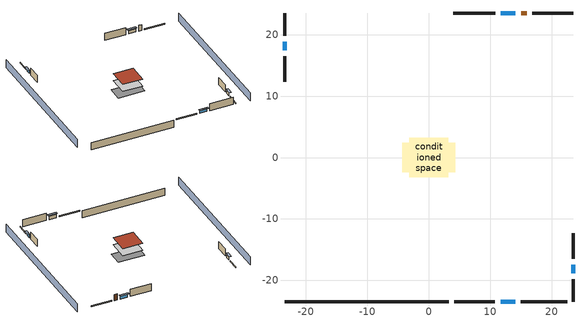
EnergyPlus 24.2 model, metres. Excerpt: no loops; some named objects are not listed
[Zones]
conditioned space
 floor adiabatic (AdiabaticFloorConstruction): -3.2,-3.2 -3.2,3.2 3.2,3.2 3.2,-3.2 z0.3
 floor foundation (Slab1 construction): -4.29,-2.38 -4.29,2.38 4.29,2.38 4.29,-2.38 z-2.13
 wall outside (RimJoist1 construction): 4.16,-23.47 10.78,-23.47 z0.3:0.61
 wall outside (RimJoist2 construction): -23.47,23.47 -23.47,19.78 z0.3:0.61
 wall outside (RimJoist3 construction): 23.47,23.47 16.85,23.47 z0.3:0.61
 wall outside (RimJoist4 construction): 23.47,-23.47 23.47,-19.78 z0.3:0.61
 wall outside (AdiabaticWallConstruction 1): 15.93,23.47 15.01,23.47 z0.3:2.34
 wall outside (AdiabaticWallConstruction): 11.7,-23.47 14.06,-23.47 / 14.08,23.47 11.73,23.47 z0.3:1.37; -23.47,18.85 -23.47,17.42 / 23.47,-18.85 23.47,-17.42 z0.3:1.28
 wall outside (Wall1 construction): 14.98,-23.47 22.54,-23.47 z0.3:2.74
 wall outside (Wall2 construction): -23.47,16.49 -23.47,12.3 z0.3:2.74
 wall outside (Wall3 construction): 10.8,23.47 4.01,23.47 z0.3:2.74
 wall outside (Wall4 construction): 23.47,-16.49 23.47,-12.3 z0.3:2.74
 wall foundation (FoundationWall1 construction): -23.47,-23.47 3.23,-23.47 z-2.13:0.3
 window (WindowConstruction): 11.7,-23.47 14.06,-23.47 z0.3:1.37
 window (WindowConstruction 1): -23.47,18.85 -23.47,17.42 z0.3:1.28
 window (WindowConstruction 2): 14.08,23.47 11.73,23.47 z0.3:1.37
 window (WindowConstruction 3): 23.47,-18.85 23.47,-17.42 z0.3:1.28
 door (Door): 15.93,23.47 15.01,23.47 z0.3:2.34
 ceiling adiabatic (AdiabaticFloorConstruction): 3.2,-3.2 3.2,3.2 -3.2,3.2 -3.2,-3.2 z0.3
 roof outside (Roof1 construction): -3.2,3.2 -3.2,-3.2 3.2,-3.2 3.2,3.2 z2.74
shading: -28.04,23.47 -28.04,-23.47 / 28.04,-23.47 28.04,23.47 z0:2.74; 14.36,-23.47 11.4,-23.47 11.4,-24.08 14.36,-24.08 z1.68; -23.47,17.12 -23.47,19.16 -24.08,19.16 -24.08,17.12 z1.58; 11.43,23.47 14.39,23.47 14.39,24.08 11.43,24.08 z1.68; 23.47,-17.12 23.47,-19.16 24.08,-19.16 24.08,-17.12 z1.58
[Building]
Building 1: Terrain=Suburbs
[Site:Location]
Portland Intl Arpt_OR: Latitude {deg}=45.59; Longitude {deg}=-122.6; Time Zone {hr}=-8; Elevation {m}=33; Keep Site Location Information=Yes
[Site:GroundTemperature:Shallow]
10.2558, 8.96328, 8.85977, 9.47314, 11.9355, 14.3863, 16.5111, 17.8571, 17.9714, 16.8767, 14.8061, 12.4304
[Site:WaterMainsTemperature]
Calculation Method=Schedule; Temperature Schedule=mains temperature schedule
[Material] Roughness=Rough; Thermal Absorptance=0.9
Name | Thickness {m} | Conductivity {W/m-K} | Density {kg/m3} | Specific Heat {J/kg-K} | Solar Absorptance | Visible Absorptance
asphalt or fiberglass shingles | 0.00635 | 0.162714 | 1121.4 | 1465.45 | 0.85 | 0.85
concrete 4.0 in. | 0.1016 | 1.803125 | 2242.8 | 837.4 | 0.7 | 0.7
concrete 8.0 in. | 0.2032 | 1.803125 | 2242.8 | 837.4 | 0.7 | 0.7
door material | 0.04445 | 0.0612267 | 512.64 | 1214.23 | 0.7 | 0.7
floor covering | 0.0127 | 0.0450781 | 54.468 | 1339.84 | 0.9 | 0.9
floor covering 1 | 0.0127 | 0.0433444 | 54.468 | 1339.84 | 0.6 | 0.6
floor rigid ins; wall rigid ins | 0.512978 | 0.029427 | 32.04 | 1214.23 | 0.7 | 0.7
floor stud and cavity | 0.1397 | 1.75129 | 37.0049 | 1207.88 | 0.7 | 0.7
furniture material conditioned space 1 | 0.1524 | 0.115458 | 640.8 | 1214.23 | 0.6 | 0.6
gypsum board | 0.0127 | 0.160291 | 801 | 837.4 | 0.6 | 0.6
gypsum board 1 | 0.0127 | 0.160291 | 801 | 837.4 | 0.7 | 0.7
osb sheathing 0.5 in. | 0.0127 | 0.115458 | 512.64 | 1214.23 | 0.7 | 0.7
osb sheathing 0.75 in. | 0.01905 | 0.115458 | 512.64 | 1214.23 | 0.7 | 0.7
rim joist stud and cavity | 0.0508 | 0.178688 | 50.32683 | 1063.81 | 0.6 | 0.6
roof rigid ins | 0.103632 | 0.029427 | 32.04 | 1214.23 | 0.7 | 0.7
roof stud and cavity | 0.2032 | 0.161866 | 78.34581 | 1123.46 | 0.7 | 0.7
wall stud and cavity | 0.1397 | 0.550994 | 139.0536 | 1170.24 | 0.7 | 0.7
wall stud and cavity 1 | 0.0889 | 0.380278 | 52.3479 | 1209.89 | 0.7 | 0.7
wall stud and cavity 2 | 0.0889 | 0.391764 | 83.0341 | 1211.67 | 0.7 | 0.7
wood siding | 0.0254 | 0.102417 | 544.68 | 1172.36 | 0.85 | 0.85
wood siding 1; wood siding 2 | 0.0254 | 0.102417 | 544.68 | 1172.36 | 0.7 | 0.7
[WindowMaterial:SimpleGlazingSystem]
WindowMaterial: U-Factor {W/m2-K}=2.78222; Solar Heat Gain Coefficient=0.56
[Construction]
AdiabaticFloorConstruction: floor stud and cavity, floor rigid ins, osb sheathing 0.75 in., floor covering 1
AdiabaticWallConstruction: wood siding 1, wall rigid ins, wall stud and cavity 1, gypsum board
AdiabaticWallConstruction 1: wood siding 2, wall rigid ins, wall stud and cavity 1, gypsum board
Door: door material
FoundationWall1 construction: concrete 8.0 in., gypsum board 1
furniture construction conditioned space 1: furniture material conditioned space 1
PartitionWallConstruction: gypsum board, wall stud and cavity 2, gypsum board
RimJoist1 construction; RimJoist2 construction; RimJoist3 construction; RimJoist4 construction: wood siding, rim joist stud and cavity
Roof1 construction: asphalt or fiberglass shingles, roof rigid ins, osb sheathing 0.75 in., roof stud and cavity, gypsum board
Slab1 construction: concrete 4.0 in., floor covering
Wall1 construction; Wall2 construction; Wall3 construction; Wall4 construction: wood siding, osb sheathing 0.5 in., wall stud and cavity, gypsum board
WindowConstruction; WindowConstruction 1; WindowConstruction 2; WindowConstruction 3: WindowMaterial
[Zone]
conditioned space: Multiplier=1; Volume {m3}=199.577; Part of Total Floor Area=Yes
[Space]
conditioned space 1: Zone=conditioned space; Volume {m3}=199.577
[SurfaceProperty:ExposedFoundationPerimeter]
Slab1: Exposed Perimeter Calculation Method=TotalExposedPerimeter; Total Exposed Perimeter {m}=26.70048
[SurfaceProperty:IncidentSolarMultiplier] Incident Solar Multiplier=1; Incident Solar Multiplier Schedule=trans schedule winter=0.85 summer=0.7
Window1; Window2; Window3; Window4
[InternalMass] Zone or ZoneList=conditioned space; Space or SpaceList=conditioned space 1
Name | Construction | Surface Area {m2}
furniture mass conditioned space 1 | furniture construction conditioned space 1 | 32.73903
partition wall mass | PartitionWallConstruction | 81.84758
[ElectricEquipment] Zone or ZoneList or Space or SpaceList=conditioned space 1; Design Level Calculation Method=EquipmentLevel; Fraction Latent=0
Name | Schedule | Design Level {W} | Fraction Radiant | Fraction Lost
clothes dryer | clothes dryer schedule | 0 | 0 | 1
clothes washer | clothes washer schedule | 0 | 0 | 1
cooking range | cooking range schedule | 0 | 0 | 1
dishwasher | dishwasher schedule | 0 | 0 | 1
fridge | fridge schedule | 41.5354 | 0.6 | 0
mech vent house fan | mech vent house fan schedule | 0 | 0 | 1
mech vent house fan cfis | mech vent house fan cfis schedule | 0 | 0 | 0
whole house fan | Always On Discrete | 0 | 0 | 1
[OtherEquipment] Zone or ZoneList or Space or SpaceList=conditioned space 1; Design Level Calculation Method=EquipmentLevel
Name | Fuel Type | Schedule | Design Level {W} | Fraction Latent | Fraction Radiant | Fraction Lost
clothes dryer 1 | Electricity | clothes dryer schedule | 0 | 0 | 0 | 1
cooking range 1 | NaturalGas | cooking range schedule | 0 | 0 | 0 | 1
general water use latent | None | general water use schedule | 0 | 1 | 0 | 0
general water use sensible | None | general water use schedule | 0 | 0 | 0.6 | 0
mech vent house fan latent load; water heater lat | None | Always On Discrete | 0 | 1 | 0 | 0
mech vent house fan sensible load; water heater sens | None | Always On Discrete | 0 | 0 | 0 | 0
water heater energy adjustment1 | Electricity | Always On Discrete | 0.01 | 0 | 0 | 1
[ZoneInfiltration:DesignFlowRate] Zone or ZoneList or Space or SpaceList=conditioned space 1; Schedule=Always On Discrete; Design Flow Rate Calculation Method=Flow/Zone; Design Flow Rate {m3/s}=0
infil flow; natural vent flow; whole house fan flow
[AvailabilityManager:Scheduled]
central ac and furnace airloop Availability Manager: Schedule=Always On Discrete
[Foundation:Kiva]
Foundation Kiva 1: Initial Indoor Air Temperature {C}=6.11111; Wall Height Above Grade {m}=0.3048; Wall Depth Below Slab {m}=0.2032
[Foundation:Kiva:Settings]
Soil Conductivity {W/m-K}=1.3848; Soil Density {kg/m3}=1842.3; Soil Specific Heat {J/kg-K}=418.7; Ground Solar Absorptivity=0.9; Ground Thermal Absorptivity=0.9; Ground Surface Roughness {m}=0.03; Far-Field Width {m}=40; Deep-Ground Boundary Condition=ZeroFlux; Deep-Ground Depth {m}=40; Minimum Cell Dimension {m}=0.2; Maximum Cell Growth Coefficient=3; Simulation Timestep=Timestep
[EnergyManagementSystem:GlobalVariable]
central_ac_and_furnace_airloop_Fan_RTF
infil_program_Qfan
infil_program_Qinf
natural_vent_program_Qnv
natural_vent_program_Qwhf
[EnergyManagementSystem:Sensor]
Name | Output:Variable or Output:Meter Index Key | Output:Variable or Output:Meter
airflow_gain | infil flow | Infiltration Sensible Heat Gain Energy
airflow_gain_1 | natural vent flow | Infiltration Sensible Heat Gain Energy
airflow_gain_2 | whole house fan flow | Infiltration Sensible Heat Gain Energy
airflow_loss | infil flow | Infiltration Sensible Heat Loss Energy
airflow_loss_1 | natural vent flow | Infiltration Sensible Heat Loss Energy
airflow_loss_2 | whole house fan flow | Infiltration Sensible Heat Loss Energy
clg_load_cond |  | Cooling:EnergyTransfer:Zone:CONDITIONED SPACE
clg_sp_s; clg_sp_s_1 | cooling setpoint | Schedule Value
cool_season | cooling season schedule | Schedule Value
htg_load_cond |  | Heating:EnergyTransfer:Zone:CONDITIONED SPACE
htg_sp_s; htg_sp_s_1 | heating setpoint | Schedule Value
ig_ee_conv | clothes dryer | Electric Equipment Convective Heating Energy
ig_ee_conv_2 | cooking range | Electric Equipment Convective Heating Energy
ig_ee_conv_4 | fridge | Electric Equipment Convective Heating Energy
ig_ee_conv_5 | whole house fan | Electric Equipment Convective Heating Energy
ig_ee_rad | clothes dryer | Electric Equipment Radiant Heating Energy
ig_ee_rad_2 | cooking range | Electric Equipment Radiant Heating Energy
ig_ee_rad_4 | fridge | Electric Equipment Radiant Heating Energy
ig_ee_rad_5 | whole house fan | Electric Equipment Radiant Heating Energy
ig_oe_conv | clothes dryer 1 | Other Equipment Convective Heating Energy
ig_oe_conv_1 | cooking range 1 | Other Equipment Convective Heating Energy
ig_oe_conv_2 | general water use latent | Other Equipment Convective Heating Energy
ig_oe_conv_3 | general water use sensible | Other Equipment Convective Heating Energy
ig_oe_conv_4 | water heater energy adjustment1 | Other Equipment Convective Heating Energy
ig_oe_conv_5 | water heater lat | Other Equipment Convective Heating Energy
ig_oe_conv_6 | water heater sens | Other Equipment Convective Heating Energy
ig_oe_rad | clothes dryer 1 | Other Equipment Radiant Heating Energy
ig_oe_rad_1 | cooking range 1 | Other Equipment Radiant Heating Energy
ig_oe_rad_2 | general water use latent | Other Equipment Radiant Heating Energy
ig_oe_rad_3 | general water use sensible | Other Equipment Radiant Heating Energy
ig_oe_rad_4 | water heater energy adjustment1 | Other Equipment Radiant Heating Energy
ig_oe_rad_5 | water heater lat | Other Equipment Radiant Heating Energy
ig_oe_rad_6 | water heater sens | Other Equipment Radiant Heating Energy
im_conv | furniture mass conditioned space 1 | Surface Inside Face Convection Heat Gain Energy
im_conv_1 | partition wall mass | Surface Inside Face Convection Heat Gain Energy
im_ig | furniture mass conditioned space 1 | Surface Inside Face Internal Gains Radiation Heat Gain Energy
im_ig_1 | partition wall mass | Surface Inside Face Internal Gains Radiation Heat Gain Energy
im_lgt | furniture mass conditioned space 1 | Surface Inside Face Lights Radiation Heat Gain Energy
im_lgt_1 | partition wall mass | Surface Inside Face Lights Radiation Heat Gain Energy
im_sol | furniture mass conditioned space 1 | Surface Inside Face Solar Radiation Heat Gain Energy
im_sol_1 | partition wall mass | Surface Inside Face Solar Radiation Heat Gain Energy
im_surf | furniture mass conditioned space 1 | Surface Inside Face Net Surface Thermal Radiation Heat Gain Energy
im_surf_1 | partition wall mass | Surface Inside Face Net Surface Thermal Radiation Heat Gain Energy
mv_conv | mech vent house fan | Electric Equipment Convective Heating Energy
mv_conv_1 | mech vent house fan cfis | Electric Equipment Convective Heating Energy
mv_conv_2 | mech vent house fan latent load | Other Equipment Convective Heating Energy
mv_conv_3 | mech vent house fan sensible load | Other Equipment Convective Heating Energy
mv_rad | mech vent house fan | Electric Equipment Radiant Heating Energy
mv_rad_1 | mech vent house fan cfis | Electric Equipment Radiant Heating Energy
mv_rad_2 | mech vent house fan latent load | Other Equipment Radiant Heating Energy
mv_rad_3 | mech vent house fan sensible load | Other Equipment Radiant Heating Energy
natural_vent_s | natural vent schedule | Schedule Value
out_pb_s |  | Site Outdoor Air Barometric Pressure
out_wt_s |  | Site Outdoor Air Humidity Ratio
site_vw_s |  | Site Wind Speed
ss_back_out | Window1 | Surface Window Shortwave from Zone Back Out Window Heat Transfer Rate
ss_back_out_1 | Window2 | Surface Window Shortwave from Zone Back Out Window Heat Transfer Rate
ss_back_out_2 | Window3 | Surface Window Shortwave from Zone Back Out Window Heat Transfer Rate
ss_back_out_3 | Window4 | Surface Window Shortwave from Zone Back Out Window Heat Transfer Rate
ss_conv | Door1 | Surface Inside Face Convection Heat Gain Energy
ss_conv_1 | Window1 | Surface Inside Face Convection Heat Gain Energy
ss_conv_2 | Window2 | Surface Inside Face Convection Heat Gain Energy
ss_conv_3 | Window3 | Surface Inside Face Convection Heat Gain Energy
ss_conv_4 | Window4 | Surface Inside Face Convection Heat Gain Energy
ss_ig | Door1 | Surface Inside Face Internal Gains Radiation Heat Gain Energy
ss_ig_1 | Window1 | Surface Inside Face Internal Gains Radiation Heat Gain Energy
ss_ig_2 | Window2 | Surface Inside Face Internal Gains Radiation Heat Gain Energy
ss_ig_3 | Window3 | Surface Inside Face Internal Gains Radiation Heat Gain Energy
ss_ig_4 | Window4 | Surface Inside Face Internal Gains Radiation Heat Gain Energy
ss_lgt | Door1 | Surface Inside Face Lights Radiation Heat Gain Energy
ss_sol | Door1 | Surface Inside Face Solar Radiation Heat Gain Energy
ss_surf | Door1 | Surface Inside Face Net Surface Thermal Radiation Heat Gain Energy
ss_surf_1 | Window1 | Surface Inside Face Net Surface Thermal Radiation Heat Gain Energy
ss_surf_2 | Window2 | Surface Inside Face Net Surface Thermal Radiation Heat Gain Energy
ss_surf_3 | Window3 | Surface Inside Face Net Surface Thermal Radiation Heat Gain Energy
ss_surf_4 | Window4 | Surface Inside Face Net Surface Thermal Radiation Heat Gain Energy
ss_trans_in | Window1 | Surface Window Transmitted Solar Radiation Rate
ss_trans_in_1 | Window2 | Surface Window Transmitted Solar Radiation Rate
ss_trans_in_2 | Window3 | Surface Window Transmitted Solar Radiation Rate
ss_trans_in_3 | Window4 | Surface Window Transmitted Solar Radiation Rate
ss_trans_out | Window1 | Surface Inside Face Initial Transmitted Diffuse Transmitted Out Window Solar Radiation Rate
ss_trans_out_1 | Window2 | Surface Inside Face Initial Transmitted Diffuse Transmitted Out Window Solar Radiation Rate
ss_trans_out_2 | Window3 | Surface Inside Face Initial Transmitted Diffuse Transmitted Out Window Solar Radiation Rate
ss_trans_out_3 | Window4 | Surface Inside Face Initial Transmitted Diffuse Transmitted Out Window Solar Radiation Rate
s_conv | FoundationWall1 | Surface Inside Face Convection Heat Gain Energy
s_conv_1 | inferred conditioned ceiling | Surface Inside Face Convection Heat Gain Energy
s_conv_10 | Wall2 | Surface Inside Face Convection Heat Gain Energy
s_conv_11 | Wall3 | Surface Inside Face Convection Heat Gain Energy
s_conv_12 | Wall4 | Surface Inside Face Convection Heat Gain Energy
s_conv_2 | inferred conditioned floor | Surface Inside Face Convection Heat Gain Energy
s_conv_3 | RimJoist1 | Surface Inside Face Convection Heat Gain Energy
s_conv_4 | RimJoist2 | Surface Inside Face Convection Heat Gain Energy
s_conv_5 | RimJoist3 | Surface Inside Face Convection Heat Gain Energy
s_conv_6 | RimJoist4 | Surface Inside Face Convection Heat Gain Energy
s_conv_7 | Roof1 | Surface Inside Face Convection Heat Gain Energy
s_conv_8 | Slab1 | Surface Inside Face Convection Heat Gain Energy
s_conv_9 | Wall1 | Surface Inside Face Convection Heat Gain Energy
s_ig | FoundationWall1 | Surface Inside Face Internal Gains Radiation Heat Gain Energy
s_ig_1 | inferred conditioned ceiling | Surface Inside Face Internal Gains Radiation Heat Gain Energy
s_ig_10 | Wall2 | Surface Inside Face Internal Gains Radiation Heat Gain Energy
s_ig_11 | Wall3 | Surface Inside Face Internal Gains Radiation Heat Gain Energy
s_ig_12 | Wall4 | Surface Inside Face Internal Gains Radiation Heat Gain Energy
s_ig_2 | inferred conditioned floor | Surface Inside Face Internal Gains Radiation Heat Gain Energy
s_ig_3 | RimJoist1 | Surface Inside Face Internal Gains Radiation Heat Gain Energy
s_ig_4 | RimJoist2 | Surface Inside Face Internal Gains Radiation Heat Gain Energy
s_ig_5 | RimJoist3 | Surface Inside Face Internal Gains Radiation Heat Gain Energy
s_ig_6 | RimJoist4 | Surface Inside Face Internal Gains Radiation Heat Gain Energy
s_ig_7 | Roof1 | Surface Inside Face Internal Gains Radiation Heat Gain Energy
s_ig_8 | Slab1 | Surface Inside Face Internal Gains Radiation Heat Gain Energy
s_ig_9 | Wall1 | Surface Inside Face Internal Gains Radiation Heat Gain Energy
s_lgt | FoundationWall1 | Surface Inside Face Lights Radiation Heat Gain Energy
s_lgt_1 | inferred conditioned ceiling | Surface Inside Face Lights Radiation Heat Gain Energy
s_lgt_10 | Wall2 | Surface Inside Face Lights Radiation Heat Gain Energy
s_lgt_11 | Wall3 | Surface Inside Face Lights Radiation Heat Gain Energy
s_lgt_12 | Wall4 | Surface Inside Face Lights Radiation Heat Gain Energy
s_lgt_2 | inferred conditioned floor | Surface Inside Face Lights Radiation Heat Gain Energy
s_lgt_3 | RimJoist1 | Surface Inside Face Lights Radiation Heat Gain Energy
s_lgt_4 | RimJoist2 | Surface Inside Face Lights Radiation Heat Gain Energy
s_lgt_5 | RimJoist3 | Surface Inside Face Lights Radiation Heat Gain Energy
s_lgt_6 | RimJoist4 | Surface Inside Face Lights Radiation Heat Gain Energy
s_lgt_7 | Roof1 | Surface Inside Face Lights Radiation Heat Gain Energy
s_lgt_8 | Slab1 | Surface Inside Face Lights Radiation Heat Gain Energy
s_lgt_9 | Wall1 | Surface Inside Face Lights Radiation Heat Gain Energy
s_sol | FoundationWall1 | Surface Inside Face Solar Radiation Heat Gain Energy
s_sol_1 | inferred conditioned ceiling | Surface Inside Face Solar Radiation Heat Gain Energy
s_sol_10 | Wall2 | Surface Inside Face Solar Radiation Heat Gain Energy
s_sol_11 | Wall3 | Surface Inside Face Solar Radiation Heat Gain Energy
s_sol_12 | Wall4 | Surface Inside Face Solar Radiation Heat Gain Energy
s_sol_2 | inferred conditioned floor | Surface Inside Face Solar Radiation Heat Gain Energy
s_sol_3 | RimJoist1 | Surface Inside Face Solar Radiation Heat Gain Energy
s_sol_4 | RimJoist2 | Surface Inside Face Solar Radiation Heat Gain Energy
s_sol_5 | RimJoist3 | Surface Inside Face Solar Radiation Heat Gain Energy
s_sol_6 | RimJoist4 | Surface Inside Face Solar Radiation Heat Gain Energy
s_sol_7 | Roof1 | Surface Inside Face Solar Radiation Heat Gain Energy
s_sol_8 | Slab1 | Surface Inside Face Solar Radiation Heat Gain Energy
s_sol_9 | Wall1 | Surface Inside Face Solar Radiation Heat Gain Energy
s_surf | FoundationWall1 | Surface Inside Face Net Surface Thermal Radiation Heat Gain Energy
s_surf_1 | inferred conditioned ceiling | Surface Inside Face Net Surface Thermal Radiation Heat Gain Energy
s_surf_10 | Wall2 | Surface Inside Face Net Surface Thermal Radiation Heat Gain Energy
s_surf_11 | Wall3 | Surface Inside Face Net Surface Thermal Radiation Heat Gain Energy
s_surf_12 | Wall4 | Surface Inside Face Net Surface Thermal Radiation Heat Gain Energy
s_surf_2 | inferred conditioned floor | Surface Inside Face Net Surface Thermal Radiation Heat Gain Energy
s_surf_3 | RimJoist1 | Surface Inside Face Net Surface Thermal Radiation Heat Gain Energy
s_surf_4 | RimJoist2 | Surface Inside Face Net Surface Thermal Radiation Heat Gain Energy
s_surf_5 | RimJoist3 | Surface Inside Face Net Surface Thermal Radiation Heat Gain Energy
s_surf_6 | RimJoist4 | Surface Inside Face Net Surface Thermal Radiation Heat Gain Energy
s_surf_7 | Roof1 | Surface Inside Face Net Surface Thermal Radiation Heat Gain Energy
s_surf_8 | Slab1 | Surface Inside Face Net Surface Thermal Radiation Heat Gain Energy
s_surf_9 | Wall1 | Surface Inside Face Net Surface Thermal Radiation Heat Gain Energy
water_heater_T_set | water heater setpoint | Schedule Value
[EnergyManagementSystem:Actuator]
Name | Actuated Component Unique | Actuated Component Type | Actuated Component Control Type
fridge_schedule_act | fridge schedule | Schedule:Constant | Schedule Value
infil_flow_act | infil flow | Zone Infiltration | Air Exchange Flow Rate
mech_vent_house_fan_cfis_act | mech vent house fan cfis | ElectricEquipment | Electricity Rate
mech_vent_house_fan_latent_load_act | mech vent house fan latent load | OtherEquipment | Power Level
mech_vent_house_fan_sensible_load_act | mech vent house fan sensible load | OtherEquipment | Power Level
natural_vent_flow_act | natural vent flow | Zone Infiltration | Air Exchange Flow Rate
water_heater_HPWHSchedOverride | water heater setpoint | Schedule:Constant | Schedule Value
water_heater_hpwh_ec_adj_act | water heater energy adjustment1 | OtherEquipment | Power Level
water_heater_lat_act | water heater lat | OtherEquipment | Power Level
water_heater_LESchedOverride | water heater BottomElementSetpoint | Schedule:Constant | Schedule Value
water_heater_sens_act | water heater sens | OtherEquipment | Power Level
water_heater_UESchedOverride | water heater TopElementSetpoint | Schedule:Constant | Schedule Value
whole_house_fan_act | whole house fan | ElectricEquipment | Electricity Rate
whole_house_fan_flow_act | whole house fan flow | Zone Infiltration | Air Exchange Flow Rate
[EnergyManagementSystem:Program]
central_ac_and_furnace_supply_fan_disaggregate_program: Set central_ac_and_furnace_supply_fan_clg = 0; If central_ac_and_furnace_clg_coil_s > 0; Set central_ac_and_furnace_supply_fan_clg = central_ac_and_furnace_supply_fan_s; EndIf
central_ac_and_furnace_supply_fan_disaggregate_program_1: Set central_ac_and_furnace_supply_fan_primary_htg = 0; If central_ac_and_furnace_htg_coil_s > 0; Set central_ac_and_furnace_supply_fan_primary_htg = central_ac_and_furnace_supply_fan_s_1; EndIf
fridge_schedule_program: Set Tin = fridge_tin_s*(9.0/5.0)+32.0; Set fridge_schedule_act = 0; If (Hour == 0); Set fridge_schedule_act = (-0.487+0.019*Tin); ElseIf (Hour == 1); Set fridge_schedule_act = (-0.34+0.016*Tin); ElseIf (Hour == 2); Set fridge_schedule_act = (-0.37+0.017*Tin); ElseIf (Hour == 3); Set fridge_schedule_act = (-0.361+0.016*Tin); ElseIf (Hour == 4); Set fridge_schedule_act = (-0.515+0.018*Tin); ElseIf (Hour == 5); Set fridge_schedule_act = (-0.684+0.021*Tin); ElseIf (Hour == 6); Set fridge_schedule_act = (-0.471+0.019*Tin); ElseIf (Hour == 7); Set fridge_schedule_act = (-0.159+0.015*Tin); ElseIf (Hour == 8); Set fridge_schedule_act = (-0.079+0.015*Tin); ElseIf (Hour == 9); Set fridge_schedule_act = (-0.417+0.019*Tin); ElseIf (Hour == 10); Set fridge_schedule_act = (-0.411+0.018*Tin); ElseIf (Hour == 11); Set fridge_schedule_act = (-0.386+0.018*Tin); ElseIf (Hour == 12); Set fridge_schedule_act = (-0.24+0.016*Tin); ElseIf (Hour == 13); Set fridge_schedule_act = (-0.314+0.017*Tin); ElseIf (Hour == 14); Set fridge_schedule_act = (-0.16+0.015*Tin); ElseIf (Hour == 15); Set fridge_schedule_act = (-0.121+0.015*Tin); ElseIf (Hour == 16); Set fridge_schedule_act = (-0.469+0.02*Tin); ElseIf (Hour == 17); Set fridge_schedule_act = (-0.412+0.02*Tin); ElseIf (Hour == 18); Set fridge_schedule_act = (-0.091+0.017*Tin); ElseIf (Hour == 19); Set fridge_schedule_act = (0.077+0.014*Tin); ElseIf (Hour == 20); Set fridge_schedule_act = (-0.118+0.016*Tin); ElseIf (Hour == 21); Set fridge_schedule_act = (-0.247+0.017*Tin); ElseIf (Hour == 22); Set fridge_schedule_act = (-0.445+0.019*Tin); ElseIf (Hour == 23); Set fridge_schedule_act = (-0.544+0.02*Tin); EndIf
infil_program: Set p_m = 0.14; Set p_s = 0.22; Set s_m = 270; Set s_s = 370; Set z_m = 9.99744; Set z_s = 2.9718; Set f_t = (((s_m/z_m)^p_m)*((z_s/s_s)^p_s)); Set Tdiff = tin_s-tout_s; Set dT = @Abs Tdiff; Set c = 0.0863; Set Cs = 0.0747; Set Cw = 0.1495; Set n = 0.65; Set sft = (f_t*0.7000000000000001); Set temp1 = ((c*Cw)*((sft*site_vw_s)^(2*n)))^2; Set Qinf = (((c*Cs*(dT^n))^2)+temp1)^0.5; Set Qinf = (@Max Qinf 0); Set mech_vent_house_fan_sensible_load_act = 0.0; Set mech_vent_house_fan_latent_load_act = 0.0; Set OASupInPb = out_pb_s; Set OASupInTemp = tout_s; Set OASupInW = out_wt_s; Set OASupRho = (@RhoAirFnPbTdbW OASupInPb OASupInTemp OASupInW); Set OASupCp = (@CpAirFnW OASupInW); Set OASupInEnth = (@HFnTdbW OASupInTemp OASupInW); Set ZoneTemp = tin_s; Set ZoneW = win_s; Set ZoneCp = (@CpAirFnW ZoneW); Set ZoneAirEnth = (@HFnTdbW ZoneTemp ZoneW); Set mech_vent_house_fan_cfis_act = 0.0; Set QWHV_cfis_sup = 0.0; Set QWHV_cfis_suppl_sup = 0.0; Set QWHV_cfis_suppl_exh = 0.0; Set Qrange = 0; Set Qbath = 0; Set Qdryer = 0; Set QWHV_sup = 0.0; Set QWHV_exh = 0.0; Set Qsupply = QWHV_sup + QWHV_cfis_sup + QWHV_cfis_suppl_sup; Set Qexhaust = Qrange + Qbath + Qdryer + QWHV_exh + QWHV_cfis_suppl_exh; Set Qfan = (@Max Qexhaust Qsupply); Set Qducts = 0; If Qducts < 0; Set Qsupply = Qsupply - Qducts; Else; Set Qexhaust = Qexhaust + Qducts; EndIf; Set Qfan_with_ducts = (@Max Qexhaust Qsupply); Set Qimb = (@Abs (Qsupply - Qexhaust)); If Qinf + Qimb > 0; Set Qtot = Qfan_with_ducts + (Qinf^2) / (Qinf + Qimb); Else; Set Qtot = Qfan_with_ducts; EndIf; Set Qinf_adj = Qtot - Qfan; Set infil_flow_act = Qinf_adj; Set infil_program_Qinf = Qinf_adj; Set infil_program_Qfan = Qfan; Set Qload = Qfan; Set Effectiveness_Sens = 0.0; Set Effectiveness_Lat = 0.0; Set Fan_MFR = Qload * OASupRho; Set ZoneInEnth = OASupInEnth; Set ZoneInTemp = OASupInTemp; Set FanTotalToCond = Fan_MFR * (ZoneInEnth - ZoneAirEnth); Set FanSensToCond = Fan_MFR * ZoneCp * (ZoneInTemp - ZoneTemp); Set FanLatToCond = FanTotalToCond - FanSensToCond; Set mech_vent_house_fan_sensible_load_act = mech_vent_house_fan_sensible_load_act + FanSensToCond; Set mech_vent_house_fan_latent_load_act = mech_vent_house_fan_latent_load_act + FanLatToCond
natural_vent_program: Set Tin = tin_s; Set Tout = tout_s; Set Wout = out_wt_s; Set Pbar = out_pb_s; Set Phiout = (@RhFnTdbWPb Tout Wout Pbar); Set MaxHR = 0.0115; Set Tnvsp = (htg_sp_s + clg_sp_s) / 2; Set NVavail = natural_vent_s; Set ClgSsnAvail = cool_season; Set Qnv = 0; Set Qwhf = 0; Set whole_house_fan_act = 0; If ((Wout < MaxHR) && (Tin > Tout) && (Tin > Tnvsp) && (ClgSsnAvail > 0)); Set WHF_Flow = 0; Set Adj = (Tin-Tnvsp)/(Tin-Tout); Set Adj = (@Min Adj 1); Set Adj = (@Max Adj 0); If (WHF_Flow > 0); Set Qwhf = WHF_Flow*Adj; Set WHF_W = 0; Set whole_house_fan_act = WHF_W*Adj; ElseIf (NVavail > 0); Set NVArea = 0; Set Cs = 0.00010930442197923115; Set Cw = 7.138622473985284e-05; Set Tdiff = Tin-Tout; Set dT = (@Abs Tdiff); Set Vwind = site_vw_s; Set SGNV = NVArea*Adj*((((Cs*dT)+(Cw*(Vwind^2)))^0.5)/1000); Set MaxNV = 1.1087618598912004; Set Qnv = (@Min SGNV MaxNV); EndIf; EndIf; Set natural_vent_flow_act = Qnv; Set whole_house_fan_flow_act = Qwhf; Set natural_vent_program_Qnv = Qnv; Set natural_vent_program_Qwhf = Qwhf
total_airflows_program: Set total_infil_flow_rate = 0; Set total_mechvent_flow_rate = 0; Set total_natvent_flow_rate = 0; Set total_whf_flow_rate = 0; Set total_infil_flow_rate = total_infil_flow_rate + (infil_program_Qinf * 1); Set total_mechvent_flow_rate = total_mechvent_flow_rate + (infil_program_Qfan * 1); Set total_natvent_flow_rate = total_natvent_flow_rate + (natural_vent_program_Qnv * 1); Set total_whf_flow_rate = total_whf_flow_rate + (natural_vent_program_Qwhf * 1)
[Schedule:Day:Interval]
trans schedule winter=0.85 summer=0.7 day; trans schedule winter=0.85 summer=0.7 day 2: No, 24:00, 0.85
trans schedule winter=0.85 summer=0.7 day 1: No, 24:00, 0.7
trans schedule winter=0.85 summer=0.7 default day; clothes dryer schedule day 1; clothes dryer schedule default day; clothes washer schedule day 1; clothes washer schedule default day; cooking range schedule day 1; cooking range schedule default day; dishwasher schedule day 1; dishwasher schedule default day; general water use schedule day 1; general water use schedule default day: No, 24:00, 0
[Schedule:Week:Daily]
trans schedule winter=0.85 summer=0.7 Week Rule - Jan1-May26: trans schedule winter=0.85 summer=0.7 day, trans schedule winter=0.85 summer=0.7 day, trans schedule winter=0.85 summer=0.7 day, trans schedule winter=0.85 summer=0.7 day, trans schedule winter=0.85 summer=0.7 day, trans schedule winter=0.85 summer=0.7 day, trans schedule winter=0.85 summer=0.7 day, trans schedule winter=0.85 summer=0.7 default day, trans schedule winter=0.85 summer=0.7 default day, trans schedule winter=0.85 summer=0.7 default day, trans schedule winter=0.85 summer=0.7 default day, trans schedule winter=0.85 summer=0.7 default day
trans schedule winter=0.85 summer=0.7 Week Rule - May27-Jun2: trans schedule winter=0.85 summer=0.7 day, trans schedule winter=0.85 summer=0.7 day, trans schedule winter=0.85 summer=0.7 day, trans schedule winter=0.85 summer=0.7 day, trans schedule winter=0.85 summer=0.7 day, trans schedule winter=0.85 summer=0.7 day 1, trans schedule winter=0.85 summer=0.7 day 1, trans schedule winter=0.85 summer=0.7 default day, trans schedule winter=0.85 summer=0.7 default day, trans schedule winter=0.85 summer=0.7 default day, trans schedule winter=0.85 summer=0.7 default day, trans schedule winter=0.85 summer=0.7 default day
trans schedule winter=0.85 summer=0.7 Week Rule - Jun3-Sep29: trans schedule winter=0.85 summer=0.7 day 1, trans schedule winter=0.85 summer=0.7 day 1, trans schedule winter=0.85 summer=0.7 day 1, trans schedule winter=0.85 summer=0.7 day 1, trans schedule winter=0.85 summer=0.7 day 1, trans schedule winter=0.85 summer=0.7 day 1, trans schedule winter=0.85 summer=0.7 day 1, trans schedule winter=0.85 summer=0.7 default day, trans schedule winter=0.85 summer=0.7 default day, trans schedule winter=0.85 summer=0.7 default day, trans schedule winter=0.85 summer=0.7 default day, trans schedule winter=0.85 summer=0.7 default day
trans schedule winter=0.85 summer=0.7 Week Rule - Sep30-Oct6: trans schedule winter=0.85 summer=0.7 day 1, trans schedule winter=0.85 summer=0.7 day 2, trans schedule winter=0.85 summer=0.7 day 2, trans schedule winter=0.85 summer=0.7 day 2, trans schedule winter=0.85 summer=0.7 day 2, trans schedule winter=0.85 summer=0.7 day 2, trans schedule winter=0.85 summer=0.7 day 2, trans schedule winter=0.85 summer=0.7 default day, trans schedule winter=0.85 summer=0.7 default day, trans schedule winter=0.85 summer=0.7 default day, trans schedule winter=0.85 summer=0.7 default day, trans schedule winter=0.85 summer=0.7 default day
trans schedule winter=0.85 summer=0.7 Week Rule - Oct7-Dec31: trans schedule winter=0.85 summer=0.7 day 2, trans schedule winter=0.85 summer=0.7 day 2, trans schedule winter=0.85 summer=0.7 day 2, trans schedule winter=0.85 summer=0.7 day 2, trans schedule winter=0.85 summer=0.7 day 2, trans schedule winter=0.85 summer=0.7 day 2, trans schedule winter=0.85 summer=0.7 day 2, trans schedule winter=0.85 summer=0.7 default day, trans schedule winter=0.85 summer=0.7 default day, trans schedule winter=0.85 summer=0.7 default day, trans schedule winter=0.85 summer=0.7 default day, trans schedule winter=0.85 summer=0.7 default day
clothes dryer schedule Week Rule - Jan1-Dec31: clothes dryer schedule day 1, clothes dryer schedule day 1, clothes dryer schedule day 1, clothes dryer schedule day 1, clothes dryer schedule day 1, clothes dryer schedule day 1, clothes dryer schedule day 1, clothes dryer schedule default day, clothes dryer schedule default day, clothes dryer schedule default day, clothes dryer schedule default day, clothes dryer schedule default day
clothes washer schedule Week Rule - Jan1-Dec31: clothes washer schedule day 1, clothes washer schedule day 1, clothes washer schedule day 1, clothes washer schedule day 1, clothes washer schedule day 1, clothes washer schedule day 1, clothes washer schedule day 1, clothes washer schedule default day, clothes washer schedule default day, clothes washer schedule default day, clothes washer schedule default day, clothes washer schedule default day
cooking range schedule Week Rule - Jan1-Dec31: cooking range schedule day 1, cooking range schedule day 1, cooking range schedule day 1, cooking range schedule day 1, cooking range schedule day 1, cooking range schedule day 1, cooking range schedule day 1, cooking range schedule default day, cooking range schedule default day, cooking range schedule default day, cooking range schedule default day, cooking range schedule default day
dishwasher schedule Week Rule - Jan1-Dec31: dishwasher schedule day 1, dishwasher schedule day 1, dishwasher schedule day 1, dishwasher schedule day 1, dishwasher schedule day 1, dishwasher schedule day 1, dishwasher schedule day 1, dishwasher schedule default day, dishwasher schedule default day, dishwasher schedule default day, dishwasher schedule default day, dishwasher schedule default day
general water use schedule Week Rule - Jan1-Dec31: general water use schedule day 1, general water use schedule day 1, general water use schedule day 1, general water use schedule day 1, general water use schedule day 1, general water use schedule day 1, general water use schedule day 1, general water use schedule default day, general water use schedule default day, general water use schedule default day, general water use schedule default day, general water use schedule default day
[Schedule:Year]
trans schedule winter=0.85 summer=0.7: trans schedule winter=0.85 summer=0.7 Week Rule - Jan1-May26, 1, 1, 5, 26, trans schedule winter=0.85 summer=0.7 Week Rule - May27-Jun2, 5, 27, 6, 2, trans schedule winter=0.85 summer=0.7 Week Rule - Jun3-Sep29, 6, 3, 9, 29, trans schedule winter=0.85 summer=0.7 Week Rule - Sep30-Oct6, 9, 30, 10, 6, trans schedule winter=0.85 summer=0.7 Week Rule - Oct7-Dec31, 10, 7, 12, 31
clothes dryer schedule: clothes dryer schedule Week Rule - Jan1-Dec31, 1, 1, 12, 31
clothes washer schedule: clothes washer schedule Week Rule - Jan1-Dec31, 1, 1, 12, 31
cooking range schedule: cooking range schedule Week Rule - Jan1-Dec31, 1, 1, 12, 31
dishwasher schedule: dishwasher schedule Week Rule - Jan1-Dec31, 1, 1, 12, 31
general water use schedule: general water use schedule Week Rule - Jan1-Dec31, 1, 1, 12, 31
[Schedule:Constant]
Name | Hourly Value
fridge schedule | 0
mech vent house fan schedule; mech vent house fan cfis schedule; Always On Discrete | 1
[Schedule:Compact]
mains temperature schedule: Through: 01/01, For: AllDays, Until: 24:00, 13.0633, Through: 01/02, For: AllDays, Until: 24:00, 13.0189, Through: 01/03, For: AllDays, Until: 24:00, 12.975, Through: 01/04, For: AllDays, Until: 24:00, 12.9328, Through: 01/05, For: AllDays, Until: 24:00, 12.8917, Through: 01/06, For: AllDays, Until: 24:00, 12.8517, Through: 01/07, For: AllDays, Until: 24:00, 12.8122, Through: 01/08, For: AllDays, Until: 24:00, 12.7744, Through: 01/09, For: AllDays, Until: 24:00, 12.7378, Through: 01/10, For: AllDays, Until: 24:00, 12.7017, Through: 01/11, For: AllDays, Until: 24:00, 12.6672, Through: 01/12, For: AllDays, Until: 24:00, 12.6339, Through: 01/13, For: AllDays, Until: 24:00, 12.6017, Through: 01/14, For: AllDays, Until: 24:00, 12.5706, Through: 01/15, For: AllDays, Until: 24:00, 12.5411, Through: 01/16, For: AllDays, Until: 24:00, 12.5122, Through: 01/17, For: AllDays, Until: 24:00, 12.485, Through: 01/18, For: AllDays, Until: 24:00, 12.4583, Through: 01/19, For: AllDays, Until: 24:00, 12.4333, Through: 01/20, For: AllDays, Until: 24:00, 12.41, Through: 01/21, For: AllDays, Until: 24:00, 12.3872, Through: 01/22, For: AllDays, Until: 24:00, 12.3661, Through: 01/23, For: AllDays, Until: 24:00, 12.3456, Through: 01/24, For: AllDays, Until: 24:00, 12.3272, Through: 01/25, For: AllDays, Until: 24:00, 12.3094, Through: 01/26, For: AllDays, Until: 24:00, 12.2933, Through: 01/27, For: AllDays, Until: 24:00, 12.2783, Through: 01/28, For: AllDays, Until: 24:00, 12.2644, Through: 01/29, For: AllDays, Until: 24:00, 12.2517, Through: 01/30, For: AllDays, Until: 24:00, 12.2406, Through: 01/31, For: AllDays, Until: 24:00, 12.2306, Through: 02/01, For: AllDays, Until: 24:00, 12.2222, Through: 02/02, For: AllDays, Until: 24:00, 12.215, Through: 02/03, For: AllDays, Until: 24:00, 12.2089, Through: 02/04, For: AllDays, Until: 24:00, 12.2039, Through: 02/05, For: AllDays, Until: 24:00, 12.2006, Through: 02/06, For: AllDays, Until: 24:00, 12.1983, Through: 02/07, For: AllDays, Until: 24:00, 12.1978, Through: 02/08, For: AllDays, Until: 24:00, 12.1978, Through: 02/09, For: AllDays, Until: 24:00, 12.2, Through: 02/10, For: AllDays, Until: 24:00, 12.2028, Through: 02/11, For: AllDays, Until: 24:00, 12.2072, Through: 02/12, For: AllDays, Until: 24:00, 12.2128, Through: 02/13, For: AllDays, Until: 24:00, 12.2194, Through: 02/14, For: AllDays, Until: 24:00, 12.2278, Through: 02/15, For: AllDays, Until: 24:00, 12.2372, Through: 02/16, For: AllDays, Until: 24:00, 12.2483, Through: 02/17, For: AllDays, Until: 24:00, 12.26, Through: 02/18, For: AllDays, Until: 24:00, 12.2733, Through: 02/19, For: AllDays, Until: 24:00, 12.2883, Through: 02/20, For: AllDays, Until: 24:00, 12.3039, Through: 02/21, For: AllDays, Until: 24:00, 12.3211, Through: 02/22, For: AllDays, Until: 24:00, 12.3394, Through: 02/23, For: AllDays, Until: 24:00, 12.3594, Through: 02/24, For: AllDays, Until: 24:00, 12.38, Through: 02/25, For: AllDays, Until: 24:00, 12.4022, Through: 02/26, For: AllDays, Until: 24:00, 12.4256, Through: 02/27, For: AllDays, Until: 24:00, 12.4506, Through: 02/28, For: AllDays, Until: 24:00, 12.4761, Through: 03/01, For: AllDays, Until: 24:00, 12.5033, Through: 03/02, For: AllDays, Until: 24:00, 12.5317, Through: 03/03, For: AllDays, Until: 24:00, 12.5611, Through: 03/04, For: AllDays, Until: 24:00, 12.5917, Through: 03/05, For: AllDays, Until: 24:00, 12.6233, Through: 03/06, For: AllDays, Until: 24:00, 12.6567, Through: 03/07, For: AllDays, Until: 24:00, 12.6906, Through: 03/08, For: AllDays, Until: 24:00, 12.7261, Through: 03/09, For: AllDays, Until: 24:00, 12.7628, Through: 03/10, For: AllDays, Until: 24:00, 12.8, Through: 03/11, For: AllDays, Until: 24:00, 12.8389, Through: 03/12, For: AllDays, Until: 24:00, 12.8789, Through: 03/13, For: AllDays, Until: 24:00, 12.9194, Through: 03/14, For: AllDays, Until: 24:00, 12.9617, Through: 03/15, For: AllDays, Until: 24:00, 13.0044, Through: 03/16, For: AllDays, Until: 24:00, 13.0489, Through: 03/17, For: AllDays, Until: 24:00, 13.0939, Through: 03/18, For: AllDays, Until: 24:00, 13.14, Through: 03/19, For: AllDays, Until: 24:00, 13.1872, Through: 03/20, For: AllDays, Until: 24:00, 13.2356, Through: 03/21, For: AllDays, Until: 24:00, 13.285, Through: 03/22, For: AllDays, Until: 24:00, 13.335, Through: 03/23, For: AllDays, Until: 24:00, 13.3861, Through: 03/24, For: AllDays, Until: 24:00, 13.4383, Through: 03/25, For: AllDays, Until: 24:00, 13.4911, Through: 03/26, For: AllDays, Until: 24:00, 13.545, Through: 03/27, For: AllDays, Until: 24:00, 13.6, Through: 03/28, For: AllDays, Until: 24:00, 13.6556, Through: 03/29, For: AllDays, Until: 24:00, 13.7122, Through: 03/30, For: AllDays, Until: 24:00, 13.77, Through: 03/31, For: AllDays, Until: 24:00, 13.8283, Through: 04/01, For: AllDays, Until: 24:00, 13.8872, Through: 04/02, For: AllDays, Until: 24:00, 13.9472, Through: 04/03, For: AllDays, Until: 24:00, 14.0078, Through: 04/04, For: AllDays, Until: 24:00, 14.0689, Through: 04/05, For: AllDays, Until: 24:00, 14.1311, Through: 04/06, For: AllDays, Until: 24:00, 14.1944, Through: 04/07, For: AllDays, Until: 24:00, 14.2578, Through: 04/08, For: AllDays, Until: 24:00, 14.3222, Through: 04/09, For: AllDays, Until: 24:00, 14.3872, Through: 04/10, For: AllDays, Until: 24:00, 14.4528, Through: 04/11, For: AllDays, Until: 24:00, 14.5189, Through: 04/12, For: AllDays, Until: 24:00, 14.5856, Through: 04/13, For: AllDays, Until: 24:00, 14.6533, Through: 04/14, For: AllDays, Until: 24:00, 14.7211, Through: 04/15, For: AllDays, Until: 24:00, 14.7894, Through: 04/16, For: AllDays, Until: 24:00, 14.8589, Through: 04/17, For: AllDays, Until: 24:00, 14.9283, Through: 04/18, For: AllDays, Until: 24:00, 14.9983, Through: 04/19, For: AllDays, Until: 24:00, 15.0689, Through: 04/20, For: AllDays, Until: 24:00, 15.14, Through: 04/21, For: AllDays, Until: 24:00, 15.2111, Through: 04/22, For: AllDays, Until: 24:00, 15.2833, Through: 04/23, For: AllDays, Until: 24:00, 15.3556, Through: 04/24, For: AllDays, Until: 24:00, 15.4278, Through: 04/25, For: AllDays, Until: 24:00, 15.5006, Through: 04/26, For: AllDays, Until: 24:00, 15.5739, Through: 04/27, For: AllDays, Until: 24:00, 15.6478, Through: 04/28, For: AllDays, Until: 24:00, 15.7211, Through: 04/29, For: AllDays, Until: 24:00, 15.7956, Through: 04/30, For: AllDays, Until: 24:00, 15.8694, Through: 05/01, For: AllDays, Until: 24:00, 15.9439, Through: 05/02, For: AllDays, Until: 24:00, 16.0189, Through: 05/03, For: AllDays, Until: 24:00, 16.0939, Through: 05/04, For: AllDays, Until: 24:00, 16.1689, Through: 05/05, For: AllDays, Until: 24:00, 16.2439, Through: 05/06, For: AllDays, Until: 24:00, 16.3189, Through: 05/07, For: AllDays, Until: 24:00, 16.3944, Through: 05/08, For: AllDays, Until: 24:00, 16.4694, Through: 05/09, For: AllDays, Until: 24:00, 16.545, Through: 05/10, For: AllDays, Until: 24:00, 16.6206, Through: 05/11, For: AllDays, Until: 24:00, 16.6956, Through: 05/12, For: AllDays, Until: 24:00, 16.7711, Through: 05/13, For: AllDays, Until: 24:00, 16.8461, Through: 05/14, For: AllDays, Until: 24:00, 16.9217, Through: 05/15, For: AllDays, Until: 24:00, 16.9967, Through: 05/16, For: AllDays, Until: 24:00, 17.0717, Through: 05/17, For: AllDays, Until: 24:00, 17.1467, Through: 05/18, For: AllDays, Until: 24:00, 17.2211, Through: 05/19, For: AllDays, Until: 24:00, 17.2956, Through: 05/20, For: AllDays, Until: 24:00, 17.37, Through: 05/21, For: AllDays, Until: 24:00, 17.4439, Through: 05/22, For: AllDays, Until: 24:00, 17.5178, Through: 05/23, For: AllDays, Until: 24:00, 17.5911, Through: 05/24, For: AllDays, Until: 24:00, 17.6644, Through: 05/25, For: AllDays, Until: 24:00, 17.7372, Through: 05/26, For: AllDays, Until: 24:00, 17.8094, Through: 05/27, For: AllDays, Until: 24:00, 17.8817, Through: 05/28, For: AllDays, Until: 24:00, 17.9533, Through: 05/29, For: AllDays, Until: 24:00, 18.025, Through: 05/30, For: AllDays, Until: 24:00, 18.0961, Through: 05/31, For: AllDays, Until: 24:00, 18.1661, Through: 06/01, For: AllDays, Until: 24:00, 18.2361, Through: 06/02, For: AllDays, Until: 24:00, 18.3061, Through: 06/03, For: AllDays, Until: 24:00, 18.375, Through: 06/04, For: AllDays, Until: 24:00, 18.4433, Through: 06/05, For: AllDays, Until: 24:00, 18.5111, Through: 06/06, For: AllDays, Until: 24:00, 18.5789, Through: 06/07, For: AllDays, Until: 24:00, 18.6456, Through: 06/08, For: AllDays, Until: 24:00, 18.7117, Through: 06/09, For: AllDays, Until: 24:00, 18.7772, Through: 06/10, For: AllDays, Until: 24:00, 18.8417, Through: 06/11, For: AllDays, Until: 24:00, 18.9061, Through: 06/12, For: AllDays, Until: 24:00, 18.9694, Through: 06/13, For: AllDays, Until: 24:00, 19.0322, Through: 06/14, For: AllDays, Until: 24:00, 19.0944, Through: 06/15, For: AllDays, Until: 24:00, 19.1556, Through: 06/16, For: AllDays, Until: 24:00, 19.2167, Through: 06/17, For: AllDays, Until: 24:00, 19.2761, Through: 06/18, For: AllDays, Until: 24:00, 19.335, Through: 06/19, For: AllDays, Until: 24:00, 19.3933, Through: 06/20, For: AllDays, Until: 24:00, 19.4506, Through: 06/21, For: AllDays, Until: 24:00, 19.5072, Through: 06/22, For: AllDays, Until: 24:00, 19.5628, Through: 06/23, For: AllDays, Until: 24:00, 19.6172, Through: 06/24, For: AllDays, Until: 24:00, 19.6711, Through: 06/25, For: AllDays, Until: 24:00, 19.7244, Through: 06/26, For: AllDays, Until: 24:00, 19.7761, Through: 06/27, For: AllDays, Until: 24:00, 19.8272, Through: 06/28, For: AllDays, Until: 24:00, 19.8772, Through: 06/29, For: AllDays, Until: 24:00, 19.9267, Through: 06/30, For: AllDays, Until: 24:00, 19.9744, Through: 07/01, For: AllDays, Until: 24:00, 20.0217, Through: 07/02, For: AllDays, Until: 24:00, 20.0678, Through: 07/03, For: AllDays, Until: 24:00, 20.1128, Through: 07/04, For: AllDays, Until: 24:00, 20.1567, Through: 07/05, For: AllDays, Until: 24:00, 20.1994, Through: 07/06, For: AllDays, Until: 24:00, 20.2417, Through: 07/07, For: AllDays, Until: 24:00, 20.2822, Through: 07/08, For: AllDays, Until: 24:00, 20.3222, Through: 07/09, For: AllDays, Until: 24:00, 20.3606, Through: 07/10, For: AllDays, Until: 24:00, 20.3978, Through: 07/11, For: AllDays, Until: 24:00, 20.4344, Through: 07/12, For: AllDays, Until: 24:00, 20.4694, Through: 07/13, For: AllDays, Until: 24:00, 20.5033, Through: 07/14, For: AllDays, Until: 24:00, 20.5367, Through: 07/15, For: AllDays, Until: 24:00, 20.5683, Through: 07/16, For: AllDays, Until: 24:00, 20.5983, Through: 07/17, For: AllDays, Until: 24:00, 20.6278, Through: 07/18, For: AllDays, Until: 24:00, 20.6561, Through: 07/19, For: AllDays, Until: 24:00, 20.6828, Through: 07/20, For: AllDays, Until: 24:00, 20.7089, Through: 07/21, For: AllDays, Until: 24:00, 20.7333, Through: 07/22, For: AllDays, Until: 24:00, 20.7561, Through: 07/23, For: AllDays, Until: 24:00, 20.7783, Through: 07/24, For: AllDays, Until: 24:00, 20.7989, Through: 07/25, For: AllDays, Until: 24:00, 20.8189, Through: 07/26, For: AllDays, Until: 24:00, 20.8367, Through: 07/27, For: AllDays, Until: 24:00, 20.8539, Through: 07/28, For: AllDays, Until: 24:00, 20.8694, Through: 07/29, For: AllDays, Until: 24:00, 20.8839, Through: 07/30, For: AllDays, Until: 24:00, 20.8972, Through: 07/31, For: AllDays, Until: 24:00, 20.9094, Through: 08/01, For: AllDays, Until: 24:00, 20.92, Through: 08/02, For: AllDays, Until: 24:00, 20.9289, Through: 08/03, For: AllDays, Until: 24:00, 20.9372, Through: 08/04, For: AllDays, Until: 24:00, 20.9439, Through: 08/05, For: AllDays, Until: 24:00, 20.9494, Through: 08/06, For: AllDays, Until: 24:00, 20.9533, Through: 08/07, For: AllDays, Until: 24:00, 20.9567, Through: 08/08, For: AllDays, Until: 24:00, 20.9578, Through: 08/09, For: AllDays, Until: 24:00, 20.9583, Through: 08/10, For: AllDays, Until: 24:00, 20.9572, Through: 08/11, For: AllDays, Until: 24:00, 20.955, Through: 08/12, For: AllDays, Until: 24:00, 20.9511, Through: 08/13, For: AllDays, Until: 24:00, 20.9467, Through: 08/14, For: AllDays, Until: 24:00, 20.94, Through: 08/15, For: AllDays, Until: 24:00, 20.9328, Through: 08/16, For: AllDays, Until: 24:00, 20.9239, Through: 08/17, For: AllDays, Until: 24:00, 20.9139, Through: 08/18, For: AllDays, Until: 24:00, 20.9028, Through: 08/19, For: AllDays, Until: 24:00, 20.89, Through: 08/20, For: AllDays, Until: 24:00, 20.8761, Through: 08/21, For: AllDays, Until: 24:00, 20.8611, Through: 08/22, For: AllDays, Until: 24:00, 20.8444, Through: 08/23, For: AllDays, Until: 24:00, 20.8267, Through: 08/24, For: AllDays, Until: 24:00, 20.8078, Through: 08/25, For: AllDays, Until: 24:00, 20.7872, Through: 08/26, For: AllDays, Until: 24:00, 20.7661, Through: 08/27, For: AllDays, Until: 24:00, 20.7433, Through: 08/28, For: AllDays, Until: 24:00, 20.7194, Through: 08/29, For: AllDays, Until: 24:00, 20.6944, Through: 08/30, For: AllDays, Until: 24:00, 20.6678, Through: 08/31, For: AllDays, Until: 24:00, 20.64, Through: 09/01, For: AllDays, Until: 24:00, 20.6111, Through: 09/02, For: AllDays, Until: 24:00, 20.5811, Through: 09/03, For: AllDays, Until: 24:00, 20.55, Through: 09/04, For: AllDays, Until: 24:00, 20.5178, Through: 09/05, For: AllDays, Until: 24:00, 20.4844, Through: 09/06, For: AllDays, Until: 24:00, 20.4494, Through: 09/07, For: AllDays, Until: 24:00, 20.4139, Through: 09/08, For: AllDays, Until: 24:00, 20.3767, Through: 09/09, For: AllDays, Until: 24:00, 20.3389, Through: 09/10, For: AllDays, Until: 24:00, 20.2994, Through: 09/11, For: AllDays, Until: 24:00, 20.2594, Through: 09/12, For: AllDays, Until: 24:00, 20.2178, Through: 09/13, For: AllDays, Until: 24:00, 20.1756, Through: 09/14, For: AllDays, Until: 24:00, 20.1317, Through: 09/15, For: AllDays, Until: 24:00, 20.0872, Through: 09/16, For: AllDays, Until: 24:00, 20.0417, Through: 09/17, For: AllDays, Until: 24:00, 19.995, Through: 09/18, For: AllDays, Until: 24:00, 19.9472, Through: 09/19, For: AllDays, Until: 24:00, 19.8983, Through: 09/20, For: AllDays, Until: 24:00, 19.8489, Through: 09/21, For: AllDays, Until: 24:00, 19.7983, Through: 09/22, For: AllDays, Until: 24:00, 19.7467, Through: 09/23, For: AllDays, Until: 24:00, 19.6944, Through: 09/24, For: AllDays, Until: 24:00, 19.6406, Through: 09/25, For: AllDays, Until: 24:00, 19.5867, Through: 09/26, For: AllDays, Until: 24:00, 19.5311, Through: 09/27, For: AllDays, Until: 24:00, 19.475, Through: 09/28, For: AllDays, Until: 24:00, 19.4183, Through: 09/29, For: AllDays, Until: 24:00, 19.3606, Through: 09/30, For: AllDays, Until: 24:00, 19.3017, Through: 10/01, For: AllDays, Until: 24:00, 19.2422, Through: 10/02, For: AllDays, Until: 24:00, 19.1822, Through: 10/03, For: AllDays, Until: 24:00, 19.1211, Through: 10/04, For: AllDays, Until: 24:00, 19.0594, Through: 10/05, For: AllDays, Until: 24:00, 18.9967, Through: 10/06, For: AllDays, Until: 24:00, 18.9333, Through: 10/07, For: AllDays, Until: 24:00, 18.8694, Through: 10/08, For: AllDays, Until: 24:00, 18.805, Through: 10/09, For: AllDays, Until: 24:00, 18.74, Through: 10/10, For: AllDays, Until: 24:00, 18.6739, Through: 10/11, For: AllDays, Until: 24:00, 18.6072, Through: 10/12, For: AllDays, Until: 24:00, 18.5406, Through: 10/13, For: AllDays, Until: 24:00, 18.4728, Through: 10/14, For: AllDays, Until: 24:00, 18.4044, Through: 10/15, For: AllDays, Until: 24:00, 18.3356, Through: 10/16, For: AllDays, Until: 24:00, 18.2661, Through: 10/17, For: AllDays, Until: 24:00, 18.1967, Through: 10/18, For: AllDays, Until: 24:00, 18.1261, Through: 10/19, For: AllDays, Until: 24:00, 18.0556, Through: 10/20, For: AllDays, Until: 24:00, 17.9844, Through: 10/21, For: AllDays, Until: 24:00, 17.9128, Through: 10/22, For: AllDays, Until: 24:00, 17.8406, Through: 10/23, For: AllDays, Until: 24:00, 17.7683, Through: 10/24, For: AllDays, Until: 24:00, 17.6956, Through: 10/25, For: AllDays, Until: 24:00, 17.6228, Through: 10/26, For: AllDays, Until: 24:00, 17.5494, Through: 10/27, For: AllDays, Until: 24:00, 17.4756, Through: 10/28, For: AllDays, Until: 24:00, 17.4017, Through: 10/29, For: AllDays, Until: 24:00, 17.3278, Through: 10/30, For: AllDays, Until: 24:00, 17.2533, Through: 10/31, For: AllDays, Until: 24:00, 17.1789, Through: 11/01, For: AllDays, Until: 24:00, 17.1039, Through: 11/02, For: AllDays, Until: 24:00, 17.0289, Through: 11/03, For: AllDays, Until: 24:00, 16.9539, Through: 11/04, For: AllDays, Until: 24:00, 16.8789, Through: 11/05, For: AllDays, Until: 24:00, 16.8033, Through: 11/06, For: AllDays, Until: 24:00, 16.7283, Through: 11/07, For: AllDays, Until: 24:00, 16.6528, Through: 11/08, For: AllDays, Until: 24:00, 16.5772, Through: 11/09, For: AllDays, Until: 24:00, 16.5022, Through: 11/10, For: AllDays, Until: 24:00, 16.4267, Through: 11/11, For: AllDays, Until: 24:00, 16.3517, Through: 11/12, For: AllDays, Until: 24:00, 16.2761, Through: 11/13, For: AllDays, Until: 24:00, 16.2011, Through: 11/14, For: AllDays, Until: 24:00, 16.1261, Through: 11/15, For: AllDays, Until: 24:00, 16.0511, Through: 11/16, For: AllDays, Until: 24:00, 15.9761, Through: 11/17, For: AllDays, Until: 24:00, 15.9017, Through: 11/18, For: AllDays, Until: 24:00, 15.8272, Through: 11/19, For: AllDays, Until: 24:00, 15.7533, Through: 11/20, For: AllDays, Until: 24:00, 15.6794, Through: 11/21, For: AllDays, Until: 24:00, 15.6056, Through: 11/22, For: AllDays, Until: 24:00, 15.5322, Through: 11/23, For: AllDays, Until: 24:00, 15.4594, Through: 11/24, For: AllDays, Until: 24:00, 15.3867, Through: 11/25, For: AllDays, Until: 24:00, 15.3144, Through: 11/26, For: AllDays, Until: 24:00, 15.2422, Through: 11/27, For: AllDays, Until: 24:00, 15.1706, Through: 11/28, For: AllDays, Until: 24:00, 15.0994, Through: 11/29, For: AllDays, Until: 24:00, 15.0289, Through: 11/30, For: AllDays, Until: 24:00, 14.9583, Through: 12/01, For: AllDays, Until: 24:00, 14.8889, Through: 12/02, For: AllDays, Until: 24:00, 14.8194, Through: 12/03, For: AllDays, Until: 24:00, 14.7506, Through: 12/04, For: AllDays, Until: 24:00, 14.6822, Through: 12/05, For: AllDays, Until: 24:00, 14.6144, Through: 12/06, For: AllDays, Until: 24:00, 14.5478, Through: 12/07, For: AllDays, Until: 24:00, 14.4811, Through: 12/08, For: AllDays, Until: 24:00, 14.415, Through: 12/09, For: AllDays, Until: 24:00, 14.35, Through: 12/10, For: AllDays, Until: 24:00, 14.2856, Through: 12/11, For: AllDays, Until: 24:00, 14.2217, Through: 12/12, For: AllDays, Until: 24:00, 14.1583, Through: 12/13, For: AllDays, Until: 24:00, 14.0961, Through: 12/14, For: AllDays, Until: 24:00, 14.0339, Through: 12/15, For: AllDays, Until: 24:00, 13.9733, Through: 12/16, For: AllDays, Until: 24:00, 13.9128, Through: 12/17, For: AllDays, Until: 24:00, 13.8533, Through: 12/18, For: AllDays, Until: 24:00, 13.795, Through: 12/19, For: AllDays, Until: 24:00, 13.7372, Through: 12/20, For: AllDays, Until: 24:00, 13.68, Through: 12/21, For: AllDays, Until: 24:00, 13.6239, Through: 12/22, For: AllDays, Until: 24:00, 13.5689, Through: 12/23, For: AllDays, Until: 24:00, 13.5144, Through: 12/24, For: AllDays, Until: 24:00, 13.4611, Through: 12/25, For: AllDays, Until: 24:00, 13.4083, Through: 12/26, For: AllDays, Until: 24:00, 13.3572, Through: 12/27, For: AllDays, Until: 24:00, 13.3061, Through: 12/28, For: AllDays, Until: 24:00, 13.2567, Through: 12/29, For: AllDays, Until: 24:00, 13.2078, Through: 12/30, For: AllDays, Until: 24:00, 13.1606, Through: 12/31, For: AllDays, Until: 24:00, 13.1139
